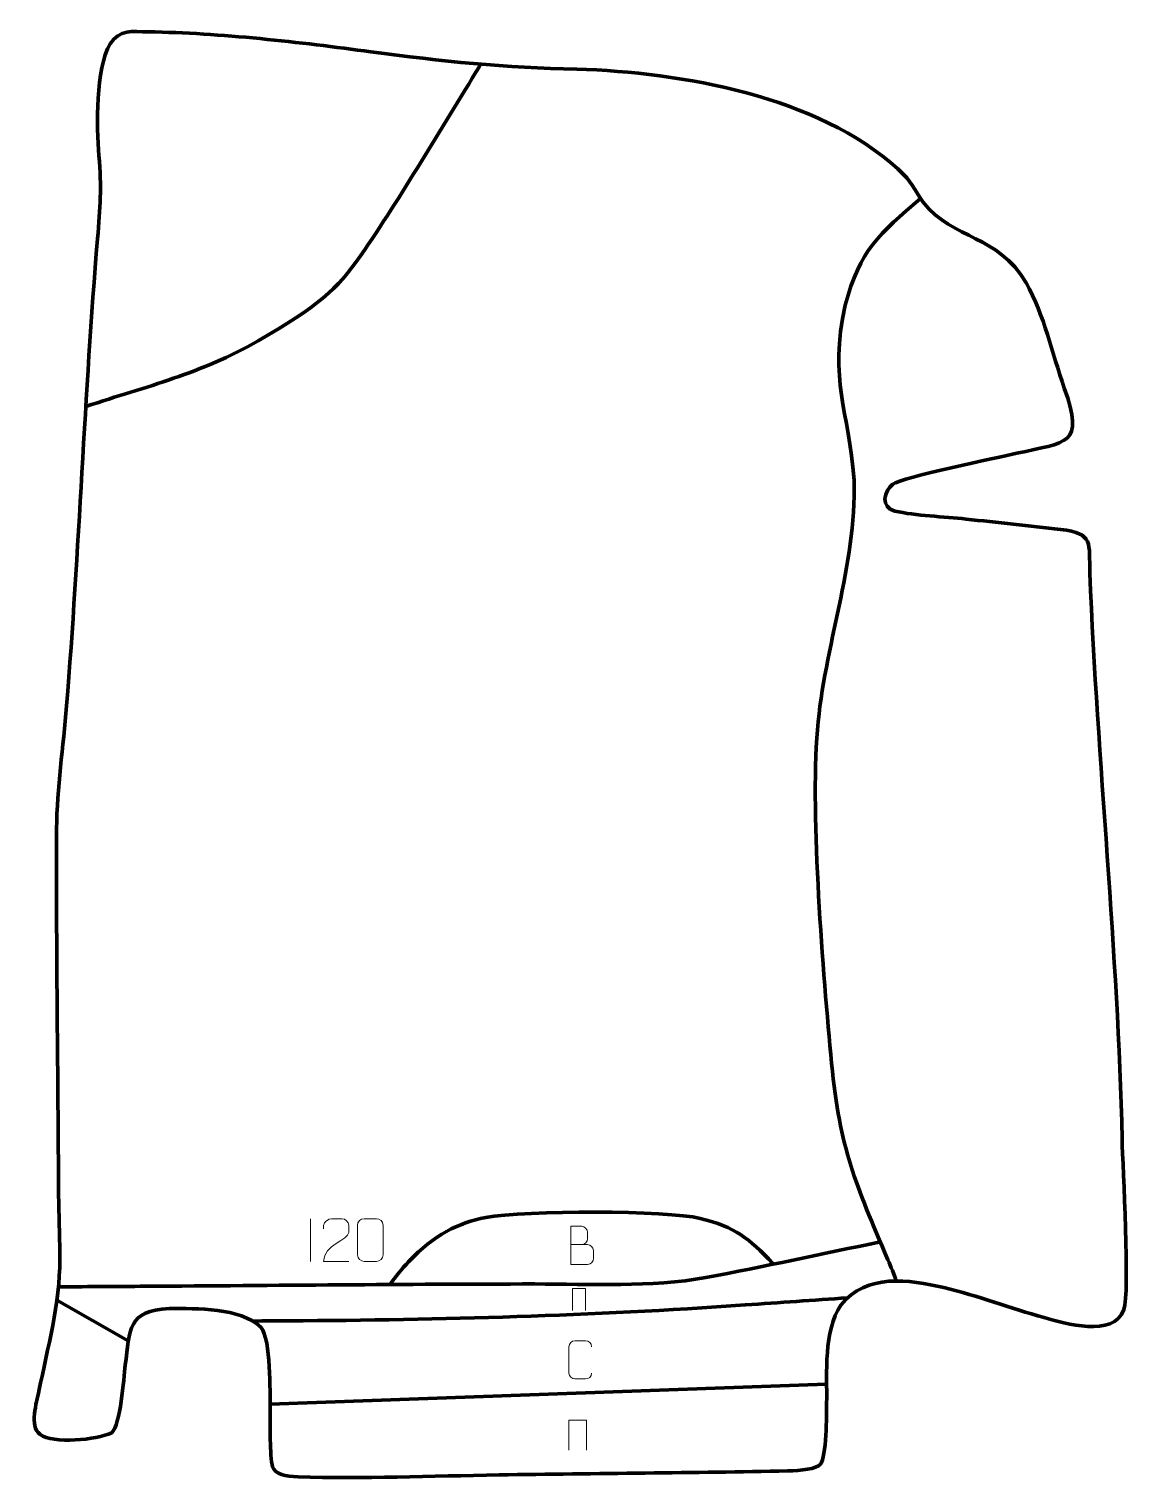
# Model space of a CAD drawing. Header units: millimetres. Extents: x 911 to 1557, y -23 to 827.
import ezdxf

# ---------------------------------------------------------------- set-up
doc = ezdxf.new("R2010")
doc.units = ezdxf.units.MM
doc.header["$MEASUREMENT"] = 0
doc.layers.add('layer 1', color=7, linetype='Continuous')
doc.layers.add('layer 2', color=7, linetype='Continuous')

msp = doc.modelspace()

# ---------------------------------------------------------------- linework, layer by layer
at = {"layer": 'layer 1', "color": 142, "lineweight": 158}
for points, knots in [([(944.7072, 605.5271), (981.2321, 617.5964), (1011.6344, 624.5508), (1045.7644, 644.0396), (1045.7644, 644.0396), (1080.3257, 663.7748), (1092.2222, 674.2628), (1105.7292, 693.8369), (1105.7292, 693.8369), (1130.0198, 729.0383), (1152.7277, 768.3156), (1175.466, 804.788), (1175.466, 804.788), (1175.466, 804.788), (1175.2013, 806.4086), (1175.2013, 806.4086)], [0, 0, 0, 0, 0.2, 0.2, 0.2, 0.2, 0.4, 0.4, 0.4, 0.4, 0.6, 0.6, 0.6, 0.6, 1, 1, 1, 1]), ([(1433.8254, 727.4718), (1409.9403, 706.6797), (1398.1915, 697.1835), (1389.7689, 664.9617), (1389.7689, 664.9617), (1379.9743, 620.0626), (1391.9054, 603.8338), (1394.9549, 562.4119), (1394.9549, 562.4119), (1395.9751, 511.256), (1377.6396, 465.5455), (1373.4226, 416.0417), (1373.4226, 416.0417), (1369.2639, 364.3813), (1376.7262, 273.3546), (1381.7782, 220.5778), (1381.7782, 220.5778), (1386.6396, 169.7922), (1395.7726, 150.175), (1414.7743, 105.3258), (1414.7743, 105.3258), (1416.4996, 101.2056), (1418.2174, 97.0821), (1419.9258, 92.9548)], [0, 0, 0, 0, 0.14285714, 0.14285714, 0.14285714, 0.14285714, 0.28571429, 0.28571429, 0.28571429, 0.28571429, 0.42857143, 0.42857143, 0.42857143, 0.42857143, 0.57142857, 0.57142857, 0.57142857, 0.57142857, 0.71428571, 0.71428571, 0.71428571, 0.71428571, 1, 1, 1, 1]), ([(1347.3666, 103.2462), (1333.0425, 118.1713), (1325.3161, 124.5404), (1304.7639, 129.65), (1304.7639, 129.65), (1285.7556, 134.3757), (1202.2923, 134.5547), (1179.0341, 130.1543), (1179.0341, 130.1543), (1162.9512, 127.1113), (1148.9248, 120.0689), (1133.8903, 104.262), (1133.8903, 104.262), (1129.964, 100.134), (1126.1877, 95.3402), (1122.8144, 90.7422)], [0, 0, 0, 0, 0.2, 0.2, 0.2, 0.2, 0.4, 0.4, 0.4, 0.4, 0.6, 0.6, 0.6, 0.6, 1, 1, 1, 1]), ([(1410.452, 115.8503), (1376.3919, 109.0352), (1342.0891, 101.3402), (1308.0274, 94.9535), (1308.0274, 94.9535), (1276.1467, 89.1329), (1240.3415, 91.2221), (1207.788, 91.2156), (1207.788, 91.2156), (1131.7331, 91.2006), (1055.6815, 90.3388), (979.6287, 89.8686), (979.6287, 89.8686), (963.1422, 89.768), (946.6558, 89.6674), (930.1693, 89.5668), (930.1693, 89.5668), (930.1693, 89.5668), (928.6705, 89.5577), (928.6705, 89.5577)], [0, 0, 0, 0, 0.16666667, 0.16666667, 0.16666667, 0.16666667, 0.33333333, 0.33333333, 0.33333333, 0.33333333, 0.5, 0.5, 0.5, 0.5, 0.66666667, 0.66666667, 0.66666667, 0.66666667, 1, 1, 1, 1]), ([(1391.1517, 83.0806), (1371.1583, 81.6884), (1351.1648, 80.2962), (1331.1714, 78.904), (1331.1714, 78.904), (1240.6228, 72.5687), (1154.0843, 70.1316), (1063.6026, 69.6198), (1063.6026, 69.6198), (1056.5733, 69.58), (1049.5441, 69.5403), (1042.5148, 69.5005)], [0, 0, 0, 0, 0.25, 0.25, 0.25, 0.25, 0.5, 0.5, 0.5, 0.5, 1, 1, 1, 1])]:
    msp.add_open_spline(points, degree=3, knots=knots, dxfattribs=at)
at = {"layer": 'layer 1', "color": 250, "lineweight": 9}
msp.add_open_spline([(1076.3063, 129.4492), (1076.3063, 129.4492), (1076.3063, 104.4751), (1076.3063, 104.4751)], degree=3, dxfattribs=at)
for points, knots in [([(1098.815, 104.4751), (1093.9006, 104.4754), (1088.9862, 104.4754), (1084.0721, 104.4751), (1084.0721, 104.4751), (1084.0721, 114.4074), (1098.7231, 117.0486), (1098.815, 121.3589), (1098.815, 121.3589), (1098.8147, 122.783), (1098.8147, 124.2067), (1098.815, 125.63), (1098.815, 125.63), (1098.7981, 127.7071), (1096.6753, 129.4319), (1095.0043, 129.4492), (1095.0043, 129.4492), (1092.9311, 129.4488), (1090.8582, 129.4488), (1088.7858, 129.4492), (1088.7858, 129.4492), (1086.9637, 129.4657), (1084.139, 127.6736), (1084.0721, 125.58), (1084.0721, 125.58), (1084.0721, 125.58), (1084.0721, 123.5252), (1084.0721, 123.5252)], [0, 0, 0, 0, 0.125, 0.125, 0.125, 0.125, 0.25, 0.25, 0.25, 0.25, 0.375, 0.375, 0.375, 0.375, 0.5, 0.5, 0.5, 0.5, 0.625, 0.625, 0.625, 0.625, 0.75, 0.75, 0.75, 0.75, 1, 1, 1, 1]), ([(1107.8629, 129.4615), (1110.229, 129.4615), (1112.5955, 129.4615), (1114.962, 129.4615), (1114.962, 129.4615), (1116.9425, 129.4971), (1118.9685, 128.0028), (1118.9956, 125.5607), (1118.9956, 125.5607), (1118.9952, 119.8033), (1118.9952, 114.0455), (1118.9956, 108.2873), (1118.9956, 108.2873), (1118.8535, 105.9597), (1117.1471, 104.4774), (1114.962, 104.4666), (1114.962, 104.4666), (1112.5896, 104.467), (1110.2172, 104.467), (1107.8452, 104.4666), (1107.8452, 104.4666), (1105.8867, 104.361), (1103.8803, 106.2489), (1103.8917, 108.2699), (1103.8917, 108.2699), (1103.8921, 114.0505), (1103.8921, 119.8308), (1103.8917, 125.6106), (1103.8917, 125.6106), (1103.896, 127.7526), (1105.6731, 129.4751), (1107.8629, 129.4615)], [0, 0, 0, 0, 0.11111111, 0.11111111, 0.11111111, 0.11111111, 0.22222222, 0.22222222, 0.22222222, 0.22222222, 0.33333333, 0.33333333, 0.33333333, 0.33333333, 0.44444444, 0.44444444, 0.44444444, 0.44444444, 0.55555556, 0.55555556, 0.55555556, 0.55555556, 0.66666667, 0.66666667, 0.66666667, 0.66666667, 0.77777778, 0.77777778, 0.77777778, 0.77777778, 1, 1, 1, 1]), ([(1228.9471, 114.2904), (1232.2061, 114.2908), (1235.4655, 114.2908), (1238.7252, 114.2904), (1238.7252, 114.2904), (1240.4945, 114.2749), (1242.2174, 112.7199), (1242.2174, 110.8841), (1242.2174, 110.8841), (1242.2171, 109.8733), (1242.2171, 107.142), (1242.2174, 106.1309), (1242.2174, 106.1309), (1242.2333, 104.4668), (1240.852, 102.663), (1238.7726, 102.6782), (1238.7726, 102.6782), (1235.5126, 102.6785), (1232.2529, 102.6785), (1228.9936, 102.6782), (1228.9936, 102.6782), (1228.9936, 110.1286), (1228.9936, 117.5787), (1228.9936, 125.0285), (1228.9936, 125.0285), (1231.1197, 125.0285), (1233.2461, 125.0285), (1235.3726, 125.0285), (1235.3726, 125.0285), (1236.8781, 125.0443), (1238.7561, 123.3331), (1238.772, 121.5754), (1238.772, 121.5754), (1238.7716, 119.7248), (1238.7716, 119.5941), (1238.772, 117.7432), (1238.772, 117.7432), (1238.7874, 115.8926), (1237.1265, 114.2749), (1235.3261, 114.2904)], [0, 0, 0, 0, 0.09090909, 0.09090909, 0.09090909, 0.09090909, 0.18181818, 0.18181818, 0.18181818, 0.18181818, 0.27272727, 0.27272727, 0.27272727, 0.27272727, 0.36363636, 0.36363636, 0.36363636, 0.36363636, 0.45454545, 0.45454545, 0.45454545, 0.45454545, 0.54545455, 0.54545455, 0.54545455, 0.54545455, 0.63636364, 0.63636364, 0.63636364, 0.63636364, 0.72727273, 0.72727273, 0.72727273, 0.72727273, 0.81818182, 0.81818182, 0.81818182, 0.81818182, 1, 1, 1, 1]), ([(1229.9012, 75.5944), (1229.9012, 75.5944), (1229.9012, 88.4802), (1229.9012, 88.4802), (1229.9012, 88.4802), (1229.9012, 88.4802), (1237.4644, 88.4802), (1237.4644, 88.4802), (1237.4644, 88.4802), (1237.4644, 88.4802), (1237.4644, 75.5944), (1237.4644, 75.5944)], [0, 0, 0, 0, 0.25, 0.25, 0.25, 0.25, 0.5, 0.5, 0.5, 0.5, 1, 1, 1, 1]), ([(1241.1252, 38.9596), (1241, 36.8786), (1239.4978, 35.5534), (1237.5741, 35.5437), (1237.5741, 35.5437), (1235.4855, 35.544), (1233.3969, 35.544), (1231.3086, 35.5437), (1231.3086, 35.5437), (1229.5844, 35.4493), (1227.818, 37.1372), (1227.828, 38.944), (1227.828, 38.944), (1227.8284, 44.1122), (1227.8284, 49.2799), (1227.828, 54.4473), (1227.828, 54.4473), (1227.8318, 56.3624), (1229.3963, 57.9023), (1231.3242, 57.8902), (1231.3242, 57.8902), (1233.4072, 57.8902), (1235.4907, 57.8902), (1237.5741, 57.8902), (1237.5741, 57.8902), (1239.3176, 57.922), (1241.1013, 56.5861), (1241.1252, 54.4027)], [0, 0, 0, 0, 0.125, 0.125, 0.125, 0.125, 0.25, 0.25, 0.25, 0.25, 0.375, 0.375, 0.375, 0.375, 0.5, 0.5, 0.5, 0.5, 0.625, 0.625, 0.625, 0.625, 0.75, 0.75, 0.75, 0.75, 1, 1, 1, 1]), ([(1241.1252, 38.9596), (1241, 36.8786), (1239.4978, 35.5534), (1237.5741, 35.5437), (1237.5741, 35.5437), (1235.4855, 35.544), (1233.3969, 35.544), (1231.3086, 35.5437), (1231.3086, 35.5437), (1229.5844, 35.4493), (1227.818, 37.1372), (1227.828, 38.944), (1227.828, 38.944), (1227.8284, 44.1122), (1227.8284, 49.2799), (1227.828, 54.4473), (1227.828, 54.4473), (1227.8318, 56.3624), (1229.3963, 57.9023), (1231.3242, 57.8902), (1231.3242, 57.8902), (1233.4072, 57.8902), (1235.4907, 57.8902), (1237.5741, 57.8902), (1237.5741, 57.8902), (1239.3176, 57.922), (1241.1013, 56.5861), (1241.1252, 54.4027)], [0, 0, 0, 0, 0.125, 0.125, 0.125, 0.125, 0.25, 0.25, 0.25, 0.25, 0.375, 0.375, 0.375, 0.375, 0.5, 0.5, 0.5, 0.5, 0.625, 0.625, 0.625, 0.625, 0.75, 0.75, 0.75, 0.75, 1, 1, 1, 1]), ([(1227.8169, -6.2015), (1227.8169, -6.2015), (1227.8169, 11.4558), (1227.8169, 11.4558), (1227.8169, 11.4558), (1227.8169, 11.4558), (1238.1807, 11.4558), (1238.1807, 11.4558), (1238.1807, 11.4558), (1238.1807, 11.4558), (1238.1807, -6.2015), (1238.1807, -6.2015)], [0, 0, 0, 0, 0.25, 0.25, 0.25, 0.25, 0.5, 0.5, 0.5, 0.5, 1, 1, 1, 1])]:
    msp.add_open_spline(points, degree=3, knots=knots, dxfattribs=at)
at = {"layer": 'layer 1', "color": 142, "lineweight": 158}
for points in [[(969.4485, 57.9688), (969.4485, 57.9688), (927.7488, 81.7683), (927.7488, 81.7683)], [(1052.7201, 20.8536), (1052.7201, 20.8536), (1378.8389, 32.4875), (1378.8389, 32.4875)]]:
    msp.add_open_spline(points, degree=3, dxfattribs=at)
at = {"layer": 'layer 2', "color": 242, "lineweight": 158}
msp.add_open_spline([(1111.831, 813.3755), (1152.7809, 807.891), (1190.9762, 803.8881), (1232.3803, 803.2061), (1232.3803, 803.2061), (1294.0591, 801.3671), (1373.4992, 787.3708), (1420.6616, 744.6923), (1420.6616, 744.6923), (1429.2866, 736.6236), (1429.2959, 733.8827), (1435.276, 725.3437), (1435.276, 725.3437), (1453.7278, 702.456), (1478.9542, 706.6955), (1495.6751, 677.9366), (1495.6751, 677.9366), (1506.6976, 658.5738), (1510.6694, 637.1714), (1518.1354, 616.2662), (1518.1354, 616.2662), (1530.2084, 582.583), (1519.6558, 584.7146), (1490.3358, 578.0577), (1490.3358, 578.0577), (1479.7985, 575.698), (1422.3324, 563.6704), (1417.7038, 560.0416), (1417.7038, 560.0416), (1412.5729, 556.0189), (1410.0272, 546.3809), (1418.8502, 544.211), (1418.8502, 544.211), (1430.9436, 541.447), (1447.6522, 540.9683), (1460.5347, 539.5351), (1460.5347, 539.5351), (1478.9799, 537.4806), (1497.4985, 535.523), (1515.9258, 533.4093), (1515.9258, 533.4093), (1535.6721, 531.1442), (1532.4099, 525.6202), (1533.1191, 507.7408), (1533.1191, 507.7408), (1537.505, 397.1771), (1549.5839, 286.5598), (1551.9982, 176.0102), (1551.9982, 176.0102), (1552.4483, 160.1255), (1556.6161, 85.9115), (1553.0243, 76.241), (1553.0243, 76.241), (1546.7758, 59.4178), (1518.6045, 68.1511), (1506.2987, 71.5364), (1506.2987, 71.5364), (1486.5008, 76.9672), (1467.5614, 84.3663), (1447.4916, 89.1171), (1447.4916, 89.1171), (1426.9289, 93.7683), (1402.3066, 97.6649), (1387.2226, 78.8725), (1387.2226, 78.8725), (1376.9021, 63.3574), (1379.1501, 39.3494), (1378.8361, 21.1149), (1378.8361, 21.1149), (1378.7298, 14.9482), (1378.7686, -10.4036), (1375.2813, -14.2877), (1375.2813, -14.2877), (1372.5556, -17.3236), (1364.0111, -18.1681), (1355.9148, -18.3387), (1355.9148, -18.3387), (1301.4363, -19.4866), (1244.2041, -19.8088), (1186.9287, -20.6835), (1186.9287, -20.6835), (1147.0531, -21.2925), (1106.713, -23.0728), (1069.124, -21.8008), (1069.124, -21.8008), (1061.9654, -21.5586), (1055.3797, -20.2232), (1054.1843, -15.9092), (1054.1843, -15.9092), (1052.3491, -9.2861), (1052.8129, 8.9307), (1052.7544, 16.7041), (1052.7544, 16.7041), (1052.7544, 16.7041), (1052.7428, 17.6652), (1052.7428, 17.6652), (1052.7428, 17.6652), (1052.593, 28.4925), (1053.3874, 57.9288), (1047.3166, 65.9731), (1047.3166, 65.9731), (1034.6865, 77.569), (1010.0027, 76.7737), (993.5665, 76.8249), (993.5665, 76.8249), (969.1678, 75.5902), (970.5822, 64.6652), (967.841, 43.5559), (967.841, 43.5559), (966.8255, 35.7358), (965.1162, 8.6356), (959.8662, 4.058), (959.8662, 4.058), (951.0525, -0.1306), (925.5011, -2.8048), (917.8013, 3.1192), (917.8013, 3.1192), (911.423, 8.0264), (915.9088, 21.5183), (917.2785, 28.4543), (917.2785, 28.4543), (922.3417, 53.7727), (929.5152, 79.7484), (929.507, 105.6589), (929.507, 105.6589), (929.5023, 120.7067), (928.7624, 135.8935), (928.691, 151.0808), (928.691, 151.0808), (928.3579, 220.0392), (927.3178, 289.1529), (927.5945, 358.0915), (927.5945, 358.0915), (927.7922, 381.3889), (931.5543, 406.5143), (933.463, 430.0201), (933.463, 430.0201), (940.8063, 521.2168), (943.9731, 612.4848), (951.5736, 703.787), (951.5736, 703.787), (953.1555, 722.571), (954.0824, 733.4764), (952.4319, 752.5669), (952.4319, 752.5669), (950.95, 769.7074), (950.3942, 803.3087), (958.8956, 817.9796), (958.8956, 817.9796), (964.6309, 826.7323), (971.7978, 825.2154), (981.4417, 825.0693), (981.4417, 825.0693), (1023.4758, 824.4322), (1070.2748, 818.9798), (1111.831, 813.3755)], degree=3, knots=[0, 0, 0, 0, 0.025, 0.025, 0.025, 0.025, 0.05, 0.05, 0.05, 0.05, 0.075, 0.075, 0.075, 0.075, 0.1, 0.1, 0.1, 0.1, 0.125, 0.125, 0.125, 0.125, 0.15, 0.15, 0.15, 0.15, 0.175, 0.175, 0.175, 0.175, 0.2, 0.2, 0.2, 0.2, 0.225, 0.225, 0.225, 0.225, 0.25, 0.25, 0.25, 0.25, 0.275, 0.275, 0.275, 0.275, 0.3, 0.3, 0.3, 0.3, 0.325, 0.325, 0.325, 0.325, 0.35, 0.35, 0.35, 0.35, 0.375, 0.375, 0.375, 0.375, 0.4, 0.4, 0.4, 0.4, 0.425, 0.425, 0.425, 0.425, 0.45, 0.45, 0.45, 0.45, 0.475, 0.475, 0.475, 0.475, 0.5, 0.5, 0.5, 0.5, 0.525, 0.525, 0.525, 0.525, 0.55, 0.55, 0.55, 0.55, 0.575, 0.575, 0.575, 0.575, 0.6, 0.6, 0.6, 0.6, 0.625, 0.625, 0.625, 0.625, 0.65, 0.65, 0.65, 0.65, 0.675, 0.675, 0.675, 0.675, 0.7, 0.7, 0.7, 0.7, 0.725, 0.725, 0.725, 0.725, 0.75, 0.75, 0.75, 0.75, 0.775, 0.775, 0.775, 0.775, 0.8, 0.8, 0.8, 0.8, 0.825, 0.825, 0.825, 0.825, 0.85, 0.85, 0.85, 0.85, 0.875, 0.875, 0.875, 0.875, 0.9, 0.9, 0.9, 0.9, 0.925, 0.925, 0.925, 0.925, 0.95, 0.95, 0.95, 0.95, 1, 1, 1, 1], dxfattribs=at)

doc.saveas('drawing.dxf')
